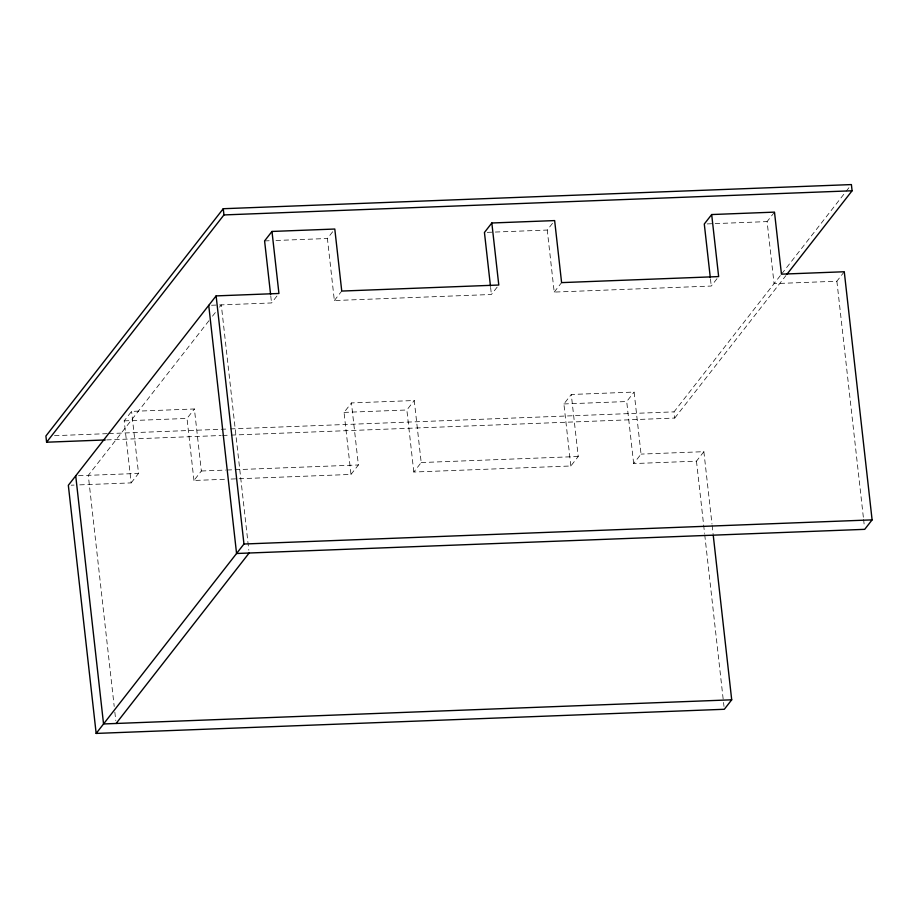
<?xml version="1.0" encoding="UTF-8"?>
<svg xmlns="http://www.w3.org/2000/svg" width="918" height="918" viewBox="0 0 918 918"><rect width="100%" height="100%" fill="white"/><g stroke="black" fill="none" stroke-linecap="round" stroke-linejoin="round"><path stroke-width="0.69" stroke-dasharray="4.59 3.44" d="M79.751 484.865L131.148 482.891L124.194 420.857L131.584 411.39L194.398 408.969L201.352 471.003L193.962 480.47L225.369 479.265M208.96 320.692L88.289 475.352L114.211 706.458M212.494 316.171L216.017 311.661M219.54 307.14L221.295 304.879L248.812 550.169M131.148 482.891L138.538 473.413L131.584 411.39M211.53 305.258L271.544 302.951L278.12 294.529M193.962 480.47L187.008 418.436L194.398 408.969M497.143 287.139L491.394 294.494L334.359 300.542L327.405 238.508L333.154 231.141M334.359 300.542L341.748 291.063M231.084 479.047L350.997 474.434L344.043 412.4L351.433 402.933L414.248 400.523L421.201 462.546L413.811 472.024L570.847 465.988L578.237 456.51L571.283 394.476L634.097 392.066L641.051 454.1L633.661 463.567L696.475 461.157L703.865 451.679L641.051 454.1M350.997 474.434L358.387 464.967L351.433 402.933M413.811 472.024L406.858 409.99L414.248 400.523M716.992 278.682L711.255 286.049L554.208 292.085L547.254 230.051L553.003 222.684M554.208 292.085L561.598 282.618M570.847 465.988L563.893 403.954L571.283 394.476M633.661 463.567L626.707 401.533L634.097 392.066M844.273 271.751L836.883 281.218L774.069 283.628L767.104 221.605L773.679 213.183M231.175 435.109L674.741 418.057L674.041 411.861L781.459 274.161M781.688 273.908L845.214 192.493M846.098 191.357L850.516 185.7M674.741 418.057L785.911 275.584M264.591 240.918L270.305 240.7M276.008 240.482L327.405 238.508M487.297 232.357L547.254 230.051M707.147 223.912L767.104 221.605M124.194 420.857L187.008 418.436M344.043 412.4L406.858 409.99M563.893 403.954L626.707 401.533M54.483 435.683L107.429 433.64M108.852 433.583L229.052 428.97M230.475 428.913L674.041 411.861M106.695 439.906L221.158 435.499M222.592 435.442L229.741 435.166M78.512 475.719L138.538 473.413M201.352 471.003L225.621 470.073M227.044 470.016L358.387 464.967M421.201 462.546L578.237 456.51M71.191 485.197L74.048 485.083M836.883 281.218L863.436 518.004M863.597 519.416L864.228 525.096M710.463 279.003L711.255 286.049M703.865 451.679L711.978 523.994M712.139 525.417L713.091 533.92M696.475 461.157L704.588 533.461M704.749 534.884L723.992 706.447M490.614 287.449L491.394 294.494M270.753 295.906L271.544 302.951M114.842 712.127L115.794 720.641"/><path stroke-width="1.38" d="M786.795 274.448L852.088 190.772L851.399 184.575L223.246 208.719L45.9 436.004L46.6 442.212L105.26 439.951M46.6 442.212L223.946 214.927L223.246 208.719M208.73 305.361L236.569 553.497L864.71 529.342L872.1 519.875L844.273 271.751L781.459 274.161L774.494 212.127L711.68 214.548L718.645 276.582L561.598 282.618L554.644 220.584L491.83 222.994L498.784 285.028L341.748 291.063L334.795 229.03L271.98 231.451L278.934 293.485L216.12 295.894L68.334 485.301L96.16 733.425L724.313 709.281L731.703 699.814L713.252 535.332M271.98 231.451L264.591 240.918L270.603 294.494M491.83 222.994L484.44 232.472L490.453 286.037M96.16 733.425L243.958 544.018L216.12 295.894M116.116 723.476L249.134 553.015M711.68 214.548L704.29 224.015L710.303 277.592M223.946 214.927L852.088 190.772M243.958 544.018L872.1 519.875M731.703 699.814L103.55 723.958L75.724 475.834"/></g></svg>
